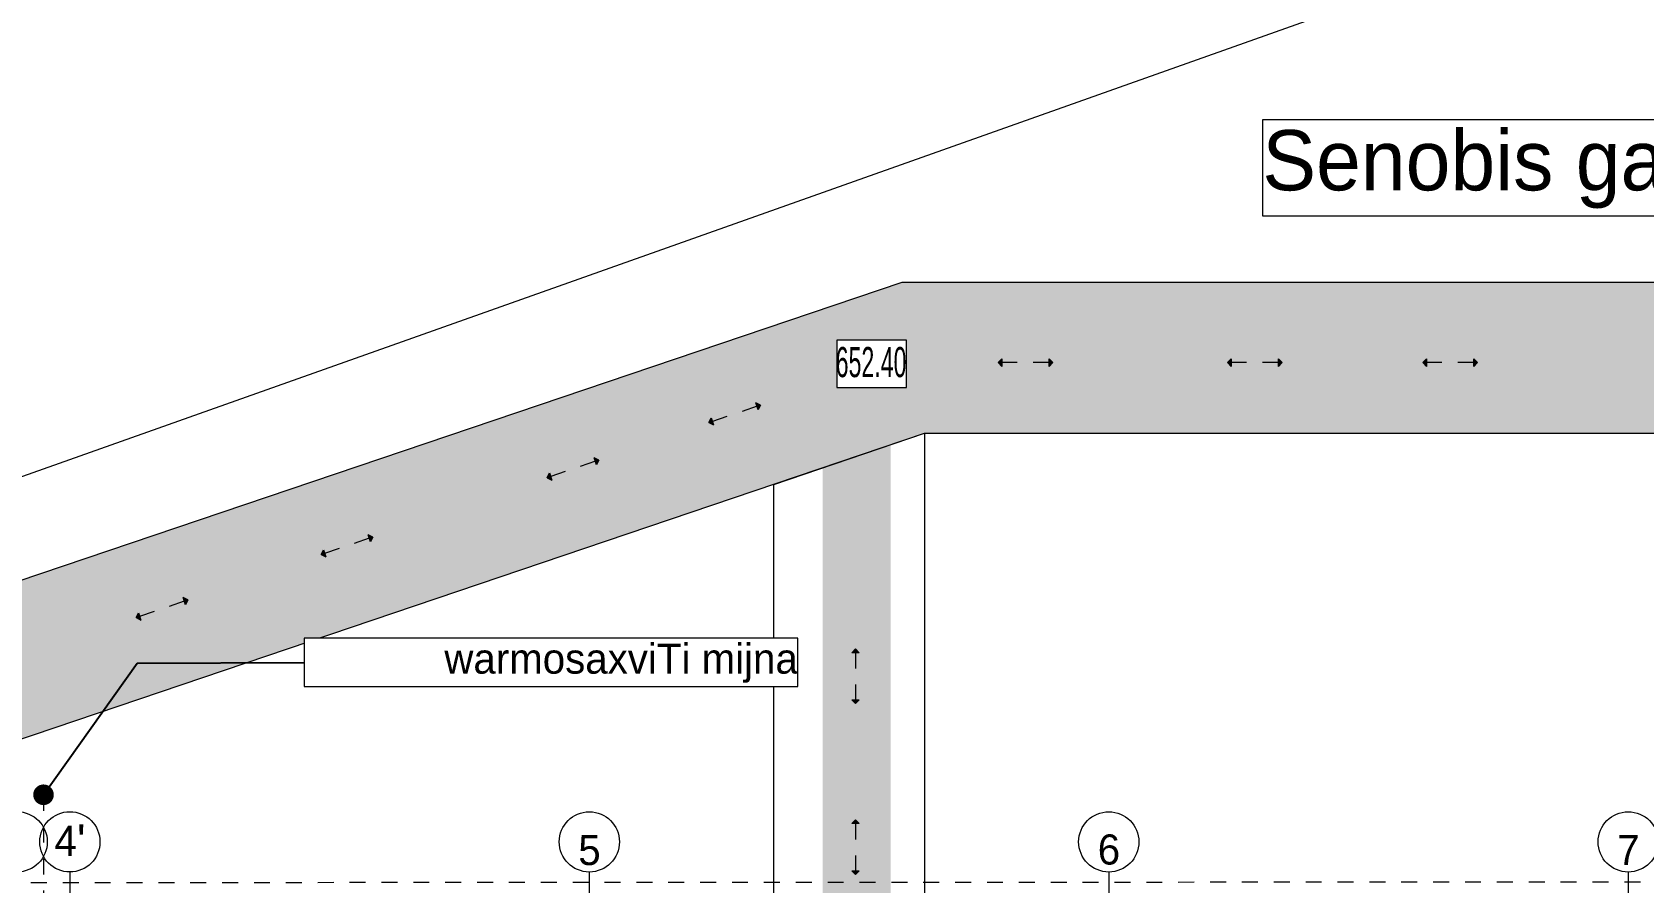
# Model space of a CAD drawing. Header units: millimetres. Extents: x 475159934 to 476245151, y 4620917055 to 4621447368.
# Drawn here: x 475254324 to 475275731, y 4621010374 to 4621021663 of the extents above; entities that cross this region are included whole.
import ezdxf

# ---------------------------------------------------------------- set-up
doc = ezdxf.new("R2010")
doc.units = ezdxf.units.MM
doc.header["$MEASUREMENT"] = 0
doc.set_wipeout_variables(frame=1)
doc.linetypes.add('Dashed', pattern=[423.333333, 211.666667, -211.666667])
for name, color, linetype, lineweight in [('0_Pen_No__42_Pen_No__250_Pen_No__5', 5, 'Continuous', 0), ('Annotation - Text_Pen_No__7_Pen_No__5', 5, 'Continuous', 0), ('New_._Pen_No__255', 255, 'Continuous', 0), ('New_004-КРАСНЫЕ_ОТМЕТКИ_Pen_No__1', 1, 'Continuous', 0), ('New_0_Pen_No__5', 5, 'Continuous', 0), ('New_2D Drafting - General_Pen_No__250_Pen_No__7_Pen_No__235', 235, 'Continuous', 0), ('New_Car-Art_Pen_No__5', 5, 'Continuous', 0), ('New_topo_NL (1)$0$GAZI_Pen_No__250', 7, 'Continuous', 0), ('New_topo_NL (1)$0$GAZI_Pen_No__5', 5, 'Continuous', 0), ('New_ნავეთების კონტურები გრგ2_Pen_No__1', 1, 'Continuous', 0), ('zoma_Pen_No__5_Pen_No__5', 5, 'Continuous', 0)]:
    doc.layers.add(name, color=color, linetype=linetype, lineweight=lineweight)
for name, color, linetype, lineweight, true_color in [('New_._Pen_No__252', 7, 'Continuous', 0, 0x666666), ('New_2D Drafting - General_Pen_No__250_Pen_No__7_Pen_No__252', 7, 'Continuous', 0, 0x666666), ('New_Car-Art_Pen_No__252', 7, 'Continuous', 0, 0x666666)]:
    doc.layers.add(name, color=color, linetype=linetype, lineweight=lineweight, true_color=true_color)
doc.layers.add('New_Car-Art', color=7, linetype='Continuous')
doc.styles.add('GENERATED_STYLE_11', font='arial.ttf', dxfattribs={"width": 0.55})
doc.styles.add('GENERATED_STYLE_4', font='ACADMTAV.TTF')
doc.dimstyles.new('GENERATED_STYLE__31', dxfattribs={"dimtxt": 0.18, "dimasz": 547.2, "dimexe": 0.18, "dimexo": 0.0625, "dimgap": 0, "dimtad": 0, "dimtih": 1, "dimtoh": 1, "dimdec": 4, "dimzin": 0, "dimdsep": 46, "dimcen": 0.09, "dimadec": 0, "dimazin": 0, "dimtfac": 1, "dimtdec": 4, "dimtmove": 0, "dimatfit": 3, "dimldrblk": 'ARROWHEAD_11', "dimfxl": 1, "dimtolj": 1, "dimtzin": 0, "dimarcsym": 0})
doc.dimstyles.new('GENERATED_STYLE__32', dxfattribs={"dimtxt": 0.18, "dimasz": 809.097333, "dimexe": 0.18, "dimexo": 0.0625, "dimgap": 0, "dimtad": 0, "dimtih": 1, "dimtoh": 1, "dimdec": 4, "dimzin": 0, "dimdsep": 46, "dimcen": 0.09, "dimadec": 0, "dimazin": 0, "dimtfac": 1, "dimtdec": 4, "dimtmove": 0, "dimatfit": 3, "dimldrblk": 'ARROWHEAD_5', "dimfxl": 1, "dimtolj": 1, "dimtzin": 0, "dimarcsym": 0})

# ---------------------------------------------------------------- blocks, each defined once
blk = doc.blocks.new('Line_135', base_point=(475265259, 4621013477))
at = {"layer": 'New_Car-Art_Pen_No__5', "linetype": 'Continuous', "lineweight": 0}
for points in [[(475265259, 4621013477), (475265209, 4621013427), (475265309, 4621013427)], [(475265259, 4621012751), (475265309, 4621012801), (475265209, 4621012801)]]:
    blk.add_hatch(color=5, dxfattribs=at).paths.add_polyline_path(points)
at = {"layer": 'New_Car-Art_Pen_No__5', "color": 5, "linetype": 'Continuous', "lineweight": 0}
for p, q in [((475265259, 4621013477), (475265209, 4621013427)), ((475265309, 4621013427), (475265209, 4621013427)), ((475265259, 4621013477), (475265309, 4621013427)), ((475265209, 4621012801), (475265309, 4621012801)), ((475265259, 4621012751), (475265209, 4621012801)), ((475265259, 4621012751), (475265309, 4621012801))]:
    blk.add_line(p, q, dxfattribs=at)
at = {"layer": 'New_Car-Art_Pen_No__5', "color": 5, "linetype": 'Dashed', "lineweight": 0}
blk.add_line((475265259, 4621013427), (475265259, 4621012801), dxfattribs=at)
blk = doc.blocks.new('Line_136', base_point=(475265259, 4621011209))
at = {"layer": 'New_Car-Art_Pen_No__5', "linetype": 'Continuous', "lineweight": 0}
for points in [[(475265259, 4621011209), (475265209, 4621011159), (475265309, 4621011159)], [(475265259, 4621010482), (475265309, 4621010532), (475265209, 4621010532)]]:
    blk.add_hatch(color=5, dxfattribs=at).paths.add_polyline_path(points)
at = {"layer": 'New_Car-Art_Pen_No__5', "color": 5, "linetype": 'Continuous', "lineweight": 0}
for p, q in [((475265259, 4621011209), (475265209, 4621011159)), ((475265259, 4621011209), (475265309, 4621011159)), ((475265309, 4621011159), (475265209, 4621011159)), ((475265209, 4621010532), (475265309, 4621010532)), ((475265259, 4621010482), (475265209, 4621010532)), ((475265259, 4621010482), (475265309, 4621010532))]:
    blk.add_line(p, q, dxfattribs=at)
at = {"layer": 'New_Car-Art_Pen_No__5', "color": 5, "linetype": 'Dashed', "lineweight": 0}
blk.add_line((475265259, 4621011159), (475265259, 4621010532), dxfattribs=at)
blk = doc.blocks.new('Line_151', base_point=(475273523, 4621017278))
at = {"layer": 'New_Car-Art_Pen_No__5', "linetype": 'Continuous', "lineweight": 0}
for points in [[(475272796, 4621017278), (475272846, 4621017228), (475272846, 4621017328)], [(475273523, 4621017278), (475273473, 4621017328), (475273473, 4621017228)]]:
    blk.add_hatch(color=5, dxfattribs=at).paths.add_polyline_path(points)
at = {"layer": 'New_Car-Art_Pen_No__5', "color": 5, "linetype": 'Continuous', "lineweight": 0}
for p, q in [((475272796, 4621017278), (475272846, 4621017328)), ((475272796, 4621017278), (475272846, 4621017228)), ((475272846, 4621017328), (475272846, 4621017228)), ((475273473, 4621017228), (475273473, 4621017328)), ((475273523, 4621017278), (475273473, 4621017328)), ((475273523, 4621017278), (475273473, 4621017228))]:
    blk.add_line(p, q, dxfattribs=at)
at = {"layer": 'New_Car-Art_Pen_No__5', "color": 5, "linetype": 'Dashed', "lineweight": 0}
blk.add_line((475273473, 4621017278), (475272846, 4621017278), dxfattribs=at)
blk = doc.blocks.new('Line_152', base_point=(475270928, 4621017278))
at = {"layer": 'New_Car-Art_Pen_No__5', "linetype": 'Continuous', "lineweight": 0}
for points in [[(475270201, 4621017278), (475270251, 4621017228), (475270251, 4621017328)], [(475270928, 4621017278), (475270878, 4621017328), (475270878, 4621017228)]]:
    blk.add_hatch(color=5, dxfattribs=at).paths.add_polyline_path(points)
at = {"layer": 'New_Car-Art_Pen_No__5', "color": 5, "linetype": 'Continuous', "lineweight": 0}
for p, q in [((475270201, 4621017278), (475270251, 4621017328)), ((475270201, 4621017278), (475270251, 4621017228)), ((475270251, 4621017328), (475270251, 4621017228)), ((475270878, 4621017228), (475270878, 4621017328)), ((475270928, 4621017278), (475270878, 4621017328)), ((475270928, 4621017278), (475270878, 4621017228))]:
    blk.add_line(p, q, dxfattribs=at)
at = {"layer": 'New_Car-Art_Pen_No__5', "color": 5, "linetype": 'Dashed', "lineweight": 0}
blk.add_line((475270878, 4621017278), (475270251, 4621017278), dxfattribs=at)
blk = doc.blocks.new('Line_153', base_point=(475264000, 4621016715))
at = {"layer": 'New_Car-Art_Pen_No__5', "linetype": 'Continuous', "lineweight": 0}
for points in [[(475264000, 4621016715), (475263937, 4621016746), (475263969, 4621016652)], [(475263312, 4621016481), (475263376, 4621016450), (475263343, 4621016545)]]:
    blk.add_hatch(color=5, dxfattribs=at).paths.add_polyline_path(points)
at = {"layer": 'New_Car-Art_Pen_No__5', "color": 5, "linetype": 'Continuous', "lineweight": 0}
for p, q in [((475263969, 4621016652), (475263937, 4621016746)), ((475264000, 4621016715), (475263937, 4621016746)), ((475263312, 4621016481), (475263343, 4621016545)), ((475263343, 4621016545), (475263376, 4621016450)), ((475264000, 4621016715), (475263969, 4621016652)), ((475263312, 4621016481), (475263376, 4621016450))]:
    blk.add_line(p, q, dxfattribs=at)
at = {"layer": 'New_Car-Art_Pen_No__5', "color": 5, "linetype": 'Dashed', "lineweight": 0}
blk.add_line((475263953, 4621016699), (475263360, 4621016497), dxfattribs=at)
blk = doc.blocks.new('Line_154', base_point=(475261852, 4621015985))
at = {"layer": 'New_Car-Art_Pen_No__5', "linetype": 'Continuous', "lineweight": 0}
for points in [[(475261852, 4621015985), (475261789, 4621016016), (475261821, 4621015921)], [(475261164, 4621015751), (475261228, 4621015719), (475261196, 4621015814)]]:
    blk.add_hatch(color=5, dxfattribs=at).paths.add_polyline_path(points)
at = {"layer": 'New_Car-Art_Pen_No__5', "color": 5, "linetype": 'Dashed', "lineweight": 0}
blk.add_line((475261805, 4621015969), (475261212, 4621015767), dxfattribs=at)
at = {"layer": 'New_Car-Art_Pen_No__5', "color": 5, "linetype": 'Continuous', "lineweight": 0}
for p, q in [((475261821, 4621015921), (475261789, 4621016016)), ((475261852, 4621015985), (475261789, 4621016016)), ((475261852, 4621015985), (475261821, 4621015921)), ((475261164, 4621015751), (475261196, 4621015814)), ((475261164, 4621015751), (475261228, 4621015719)), ((475261196, 4621015814), (475261228, 4621015719))]:
    blk.add_line(p, q, dxfattribs=at)
blk = doc.blocks.new('Line_155', base_point=(475258848, 4621014963))
at = {"layer": 'New_Car-Art_Pen_No__5', "linetype": 'Continuous', "lineweight": 0}
for points in [[(475258848, 4621014963), (475258785, 4621014994), (475258817, 4621014900)], [(475258161, 4621014729), (475258224, 4621014698), (475258192, 4621014793)]]:
    blk.add_hatch(color=5, dxfattribs=at).paths.add_polyline_path(points)
at = {"layer": 'New_Car-Art_Pen_No__5', "color": 5, "linetype": 'Dashed', "lineweight": 0}
blk.add_line((475258801, 4621014947), (475258208, 4621014745), dxfattribs=at)
at = {"layer": 'New_Car-Art_Pen_No__5', "color": 5, "linetype": 'Continuous', "lineweight": 0}
for p, q in [((475258817, 4621014900), (475258785, 4621014994)), ((475258848, 4621014963), (475258785, 4621014994)), ((475258848, 4621014963), (475258817, 4621014900)), ((475258161, 4621014729), (475258192, 4621014793)), ((475258161, 4621014729), (475258224, 4621014698)), ((475258192, 4621014793), (475258224, 4621014698))]:
    blk.add_line(p, q, dxfattribs=at)
blk = doc.blocks.new('Line_156', base_point=(475256392, 4621014128))
at = {"layer": 'New_Car-Art_Pen_No__5', "linetype": 'Continuous', "lineweight": 0}
for points in [[(475255704, 4621013894), (475255767, 4621013862), (475255735, 4621013957)], [(475256392, 4621014128), (475256328, 4621014159), (475256360, 4621014064)]]:
    blk.add_hatch(color=5, dxfattribs=at).paths.add_polyline_path(points)
at = {"layer": 'New_Car-Art_Pen_No__5', "color": 5, "linetype": 'Continuous', "lineweight": 0}
for p, q in [((475255704, 4621013894), (475255735, 4621013957)), ((475255735, 4621013957), (475255767, 4621013862)), ((475256360, 4621014064), (475256328, 4621014159)), ((475256392, 4621014128), (475256328, 4621014159)), ((475256392, 4621014128), (475256360, 4621014064)), ((475255704, 4621013894), (475255767, 4621013862))]:
    blk.add_line(p, q, dxfattribs=at)
at = {"layer": 'New_Car-Art_Pen_No__5', "color": 5, "linetype": 'Dashed', "lineweight": 0}
blk.add_line((475256344, 4621014111), (475255751, 4621013910), dxfattribs=at)
blk = doc.blocks.new('Line_161', base_point=(475267880, 4621017278))
at = {"layer": 'New_Car-Art_Pen_No__5', "linetype": 'Continuous', "lineweight": 0}
for points in [[(475267154, 4621017278), (475267204, 4621017228), (475267204, 4621017328)], [(475267880, 4621017278), (475267830, 4621017328), (475267830, 4621017228)]]:
    blk.add_hatch(color=5, dxfattribs=at).paths.add_polyline_path(points)
at = {"layer": 'New_Car-Art_Pen_No__5', "color": 5, "linetype": 'Continuous', "lineweight": 0}
for p, q in [((475267154, 4621017278), (475267204, 4621017328)), ((475267154, 4621017278), (475267204, 4621017228)), ((475267204, 4621017328), (475267204, 4621017228)), ((475267830, 4621017228), (475267830, 4621017328)), ((475267880, 4621017278), (475267830, 4621017328)), ((475267880, 4621017278), (475267830, 4621017228))]:
    blk.add_line(p, q, dxfattribs=at)
at = {"layer": 'New_Car-Art_Pen_No__5', "color": 5, "linetype": 'Dashed', "lineweight": 0}
blk.add_line((475267830, 4621017278), (475267204, 4621017278), dxfattribs=at)
blk = doc.blocks.new('ARROWHEAD_5')
at = {"linetype": 'Continuous', "lineweight": 0}
blk.add_hatch(color=0, dxfattribs=at).paths.add_polyline_path([(-1, 0.2679), (0, 0), (-1, -0.2679)])
at = {"color": 0, "linetype": 'Continuous', "lineweight": 0}
blk.add_line((0, 0), (-1, 0), dxfattribs=at)
blk = doc.blocks.new('ARROWHEAD_11')
at = {"color": 0, "linetype": 'Continuous', "lineweight": 0}
blk.add_line((0, 0), (-1, 0), dxfattribs=at)
at = {"color": 0, "linetype": 'Continuous', "lineweight": 0, "const_width": 0.25, "flags": 128}
blk.add_lwpolyline([(-0.125, 0, 1), (0.125, 0, 1)], format="xyb", close=True, dxfattribs=at)

msp = doc.modelspace()

# ---------------------------------------------------------------- hatches: boundary and pattern name
at = {"layer": 'New_._Pen_No__255', "linetype": 'Continuous', "lineweight": 0, "true_color": 0x7f7f7f}
msp.add_hatch(color=8, dxfattribs=at).paths.add_polyline_path([(475199116.626, 4620982849.639, 0.078401642), (475199019.475, 4620982233.875), (475199019.475, 4620979324.523), (475199019.475, 4620978906.584, 0.414213562), (475201019.475, 4620976906.584), (475203042.515, 4620976906.584), (475208694.142, 4620976906.584), (475208694.142, 4620976911.724), (475208694.142, 4620978906.955), (475202008.039, 4620978895.151, -0.414738821), (475201006.246, 4620979895.15), (475201006.246, 4620981242.333, -0.235675984), (475201803.87, 4620982840.549), (475211885.311, 4620990425.053), (475228656.083, 4621003042.098, -0.071528225), (475229903.645, 4621003727.169), (475239050.392, 4621007163.349), (475242774.455, 4621008424.587), (475266174.557, 4621016341.96), (475285574.408, 4621016341.96), (475287574.564, 4621016341.96), (475291187.888, 4621016341.96), (475302424.204, 4621014255.134), (475302425.419, 4620991031.556), (475304424.204, 4620991031.556), (475304424.204, 4621016255.133), (475302424.204, 4621016255.134), (475294893.047, 4621017677.531), (475291375.101, 4621018341.96), (475285574.408, 4621018341.96), (475282593.276, 4621018341.96), (475265877.771, 4621018341.96), (475238459.732, 4621009077.216), (475228975.861, 4621005515.268, 0.071548655), (475227727.919, 4621004830.054), (475201765.953, 4620985298.259), (475199715.434, 4620983749.097), (475199714.063, 4620983749.097, 0.129873519), (475199136.004, 4620982906.584, 0.007519304)])
at = {"layer": 'New_2D Drafting - General_Pen_No__250_Pen_No__7_Pen_No__235', "linetype": 'Continuous', "lineweight": 0, "true_color": 0x3f1f2f}
msp.add_hatch(color=249, dxfattribs=at).paths.add_polyline_path([(475244282.773, 4621010543.478, 0.321688451), (475243262.96, 4621009122.415), (475243262.96, 4621002135.601), (475244152.204, 4621002135.601), (475244152.204, 4621008831.724, -0.321688451), (475244832.079, 4621009779.099), (475247789.342, 4621010778.379), (475251048.431, 4621011879.647), (475264825.015, 4621016534.85), (475264825.015, 4621006290.236), (475265670.405, 4621006290.236), (475265725.162, 4621006290.236), (475265725.162, 4621016845.436), (475286217.575, 4621016845.436), (475286217.575, 4621012037.196), (475286217.575, 4621009163.716), (475286217.575, 4621006290.236), (475287357.791, 4621006290.236), (475287357.791, 4621010759.269), (475287357.791, 4621012085.341), (475287357.791, 4621016845.436), (475291232.403, 4621016845.436), (475292838.473, 4621016551.56), (475294631.036, 4621016223.56), (475298769.84, 4621015466.248), (475299617.458, 4621015311.152), (475302103.942, 4621014856.18, -0.362147052), (475302923.952, 4621013872.511), (475302923.952, 4620991290.299), (475338673.946, 4620991290.299), (475338673.946, 4620982410.587), (475328974.381, 4620982410.587), (475271015.903, 4620982410.587), (475271015.903, 4620982931.767), (475270015.605, 4620982931.767), (475270015.605, 4620982410.587), (475270015.605, 4620981410.587), (475329174.799, 4620981410.587), (475339673.946, 4620981410.587), (475339673.946, 4620982410.587), (475339673.946, 4620989798.783), (475339673.946, 4620992290.299), (475303923.952, 4620992290.299), (475303923.952, 4621014187.663, 0.362147052), (475302693.937, 4621015663.166), (475298439.62, 4621016441.614), (475291314.066, 4621017745.436), (475265842.794, 4621017745.436, 0.081645972), (475265362.607, 4621017666.499)])

# ---------------------------------------------------------------- linework, layer by layer
at = {"layer": '0_Pen_No__42_Pen_No__250_Pen_No__5', "color": 5, "linetype": 'Continuous', "lineweight": 0}
for centre in [(475254124.343, 4621010916.783), (475254124.343, 4621010916.783), (475254824.343, 4621010916.783), (475261724.343, 4621010916.418), (475261724.343, 4621010916.418), (475268624.343, 4621010916.418), (475268624.343, 4621010916.418), (475275524.343, 4621010916.418)]:
    msp.add_circle(centre, 400, dxfattribs=at)
at = {"layer": 'New_._Pen_No__252', "color": 251, "linetype": 'Continuous', "lineweight": 0, "true_color": 0x666666, "flags": 128}
msp.add_lwpolyline([(475229903.645, 4621003727.169), (475239050.392, 4621007163.349), (475242774.455, 4621008424.587), (475266174.557, 4621016341.96), (475285574.408, 4621016341.96), (475287574.564, 4621016341.96), (475291187.888, 4621016341.96), (475302424.204, 4621014255.134), (475302425.419, 4620991031.556), (475304424.204, 4620991031.556), (475304424.204, 4621016255.133), (475302424.204, 4621016255.134), (475294893.047, 4621017677.531), (475291375.101, 4621018341.96), (475285574.408, 4621018341.96), (475282593.276, 4621018341.96), (475265877.771, 4621018341.96), (475238459.732, 4621009077.216), (475228975.861, 4621005515.268, 0.071548655)], format="xyb", dxfattribs=at)
at = {"layer": 'New_0_Pen_No__5', "color": 5, "linetype": 'Dashed', "lineweight": 0}
msp.add_lwpolyline([(475352436.73, 4620990366.377), (475329854.153, 4620990407.712), (475329854.914, 4620988436.236), (475255968.142, 4620988385.288), (475256002.384, 4620985927.639), (475229033.1, 4620985908.699), (475229032.817, 4621003666.82), (475247957.064, 4621010375.409), (475296059.458, 4621010393.982), (475352485.877, 4621010401.574)], close=True, dxfattribs=at)
at = {"layer": 'New_2D Drafting - General_Pen_No__250_Pen_No__7_Pen_No__252', "color": 251, "linetype": 'Continuous', "lineweight": 0, "true_color": 0x666666}
msp.add_lwpolyline([(475261524.197, 4621008960.22), (475264174.401, 4621008960.22), (475264174.401, 4621015658.646), (475266174.557, 4621016341.953), (475266174.557, 4621008960.22), (475268824.197, 4621008960.22), (475268824.197, 4621006290.22), (475261524.197, 4621006290.22)], close=True, dxfattribs=at)
at = {"layer": 'New_Car-Art_Pen_No__252', "color": 251, "linetype": 'Continuous', "lineweight": 0, "true_color": 0x666666}
msp.add_lwpolyline([(475266174.618, 4621010829.451), (475266174.618, 4621008960.105)], dxfattribs=at)
at = {"layer": 'New_topo_NL (1)$0$GAZI_Pen_No__250', "color": 7, "linetype": 'Continuous', "lineweight": 0, "flags": 128}
msp.add_lwpolyline([(475270664.31, 4621019227.738), (475289016.31, 4621019227.738), (475289016.31, 4621020502.748), (475270664.31, 4621020502.748), (475270664.31, 4621019227.738)], close=True, dxfattribs=at)
at = {"layer": 'New_ნავეთების კონტურები გრგ2_Pen_No__1', "color": 1, "linetype": 'Continuous', "lineweight": 0}
msp.add_lwpolyline([(475366738.475, 4621055665.959), (475183352.486, 4620990656.181), (475188226.887, 4620985237.942), (475226040.28, 4620985406.455), (475226077.582, 4620982906.604), (475259455.208, 4620982930.045), (475329857.056, 4620982940.368), (475329855.331, 4620987407.694), (475350485.757, 4620987415.66), (475366764.826, 4620987421.946)], close=True, dxfattribs=at)
at = {"layer": 'zoma_Pen_No__5_Pen_No__5', "color": 5, "linetype": 'Dashed', "lineweight": 0}
msp.add_line((475254474.336, 4621011541.501), (475254474.336, 4620983277.235), dxfattribs=at)
at = {"layer": 'zoma_Pen_No__5_Pen_No__5', "color": 5, "linetype": 'Continuous', "lineweight": 0}
for p, q in [((475254824.343, 4621010516.418), (475254824.343, 4620982252.152)), ((475261724.343, 4621010516.418), (475261724.343, 4620982252.152)), ((475268624.343, 4621010516.418), (475268624.343, 4620982252.152)), ((475275524.343, 4621010516.418), (475275524.343, 4620982252.152))]:
    msp.add_line(p, q, dxfattribs=at)

# ---------------------------------------------------------------- block references
at = {"layer": 'New_Car-Art', "color": 5, "linetype": 'Dashed', "lineweight": 0}
for name, p in [('Line_161', (475267880.464, 4621017278.214)), ('Line_152', (475270927.759, 4621017278.214)), ('Line_151', (475273522.619, 4621017278.214)), ('Line_153', (475264000.025, 4621016715.051)), ('Line_154', (475261852.233, 4621015984.609)), ('Line_155', (475258848.328, 4621014963.012)), ('Line_156', (475256391.653, 4621014127.522)), ('Line_135', (475265259.396, 4621013477.403)), ('Line_136', (475265259.396, 4621011208.801))]:
    msp.add_blockref(name, p, dxfattribs=at)

# ---------------------------------------------------------------- texts
at = {"layer": 'Annotation - Text_Pen_No__7_Pen_No__5', "color": 5, "linetype": 'Continuous', "lineweight": 0, "char_height": 400, "attachment_point": 2, "style": 'GENERATED_STYLE_4'}
for s, insert in [("\\A1;{\\pqc;\\fAcadMtavr|b0|i0|c0|p0;\\W1.000000;4\\fArial|b0|i0|c204|p0;\\H1.093750x;\\W1.000000;'}", (475254826.501, 4621011148.898)), ('\\A1;{\\pqc;\\fAcadMtavr|b0|i0|c0|p0;\\W1.000000;5}', (475261726.5, 4621011008.656)), ('\\A1;{\\pqc;\\fAcadMtavr|b0|i0|c0|p0;\\W1.000000;6}', (475268626.5, 4621011015.456)), ('\\A1;{\\pqc;\\fAcadMtavr|b0|i0|c0|p0;\\W1.000000;7}', (475275526.5, 4621011008.656))]:
    msp.add_mtext(s, dxfattribs=dict(at, insert=insert))
at = {"layer": 'New_topo_NL (1)$0$GAZI_Pen_No__5', "color": 5, "linetype": 'Continuous', "lineweight": 0, "insert": (475270664.31, 4621019844.043), "char_height": 800, "attachment_point": 4, "style": 'GENERATED_STYLE_4'}
msp.add_mtext('\\A1;{\\pql;\\fAcadMtavr|b0|i0|c0|p0;\\W1.000000;Senobis ganTavsebis areali}', dxfattribs=at)

# ---------------------------------------------------------------- leaders
at = {"layer": 'New_topo_NL (1)$0$GAZI_Pen_No__250', "color": 7, "linetype": 'Continuous', "lineweight": 0, "annotation_type": 0, "has_hookline": 1, "hookline_direction": 1, "text_width": 17888.987}
msp.add_leader([(475299160.655, 4621010394.399), (475291234.23, 4621019844.043), (475289016.31, 4621019865.243)], dimstyle='GENERATED_STYLE__32', dxfattribs=at)

# ---------------------------------------------------------------- next in the draw order: wipeouts: each hides what was drawn before it
at = {"color": 1, "linetype": 'Continuous', "lineweight": 0, "ltscale": 23226965554.40816}
msp.add_wipeout([(475265014.025, 4621016949.522), (475265936.848, 4621016949.391), (475265936.938, 4621017577.962), (475265014.115, 4621017578.094)], dxfattribs=at).dxf.layer = 'New_004-КРАСНЫЕ_ОТМЕТКИ_Pen_No__1'
at = {"color": 5, "linetype": 'Continuous', "lineweight": 0, "ltscale": 23226943363.70089}
msp.add_wipeout([(475257937.937, 4621012978.317), (475264494.147, 4621012978.317), (475264494.147, 4621013620.918), (475257937.937, 4621013620.918)], dxfattribs=at).dxf.layer = 'New_topo_NL (1)$0$GAZI_Pen_No__5'

# ---------------------------------------------------------------- next in the draw order: linework, layer by layer
at = {"layer": 'New_004-КРАСНЫЕ_ОТМЕТКИ_Pen_No__1', "color": 1, "linetype": 'Continuous', "lineweight": 0, "flags": 128}
msp.add_lwpolyline([(475265014.025, 4621016949.522), (475265936.848, 4621016949.391), (475265936.938, 4621017577.962), (475265014.115, 4621017578.094), (475265014.025, 4621016949.522)], close=True, dxfattribs=at)
at = {"layer": 'New_topo_NL (1)$0$GAZI_Pen_No__5', "color": 5, "linetype": 'Continuous', "lineweight": 0, "flags": 128}
msp.add_lwpolyline([(475257937.937, 4621012978.317), (475264494.147, 4621012978.317), (475264494.147, 4621013620.918), (475257937.937, 4621013620.918), (475257937.937, 4621012978.317)], close=True, dxfattribs=at)

# ---------------------------------------------------------------- next in the draw order: texts
at = {"layer": 'New_004-КРАСНЫЕ_ОТМЕТКИ_Pen_No__1', "color": 1, "linetype": 'Continuous', "lineweight": 0, "insert": (475265936.867, 4621017079.837), "char_height": 400, "attachment_point": 9, "rotation": 359.9918401, "style": 'GENERATED_STYLE_11'}
msp.add_mtext('\\A1;{\\pqr;\\fArial|b0|i0|c204|p0;\\W0.550000;65\\fArial|b0|i0|c204|p0;\\W0.550000;2\\fArial|b0|i0|c204|p0;\\W0.550000;.40}', dxfattribs=at)
at = {"layer": 'New_topo_NL (1)$0$GAZI_Pen_No__5', "color": 5, "linetype": 'Continuous', "lineweight": 0, "insert": (475264494.147, 4621013289.018), "char_height": 400, "attachment_point": 6, "style": 'GENERATED_STYLE_4'}
msp.add_mtext('\\A1;{\\pqr;\\fAcadMtavr|b0|i0|c0|p0;\\W1.000000;warmosaxviTi mijna}', dxfattribs=at)

# ---------------------------------------------------------------- next in the draw order: leaders
at = {"layer": 'New_topo_NL (1)$0$GAZI_Pen_No__5', "color": 5, "linetype": 'Continuous', "lineweight": 0, "annotation_type": 0, "has_hookline": 1, "hookline_direction": 0, "text_width": 6357.709}
msp.add_leader([(475254474.336, 4621011541.501), (475255720.017, 4621013289.018), (475257937.937, 4621013299.618)], dimstyle='GENERATED_STYLE__31', dxfattribs=at)

doc.saveas('drawing.dxf')
